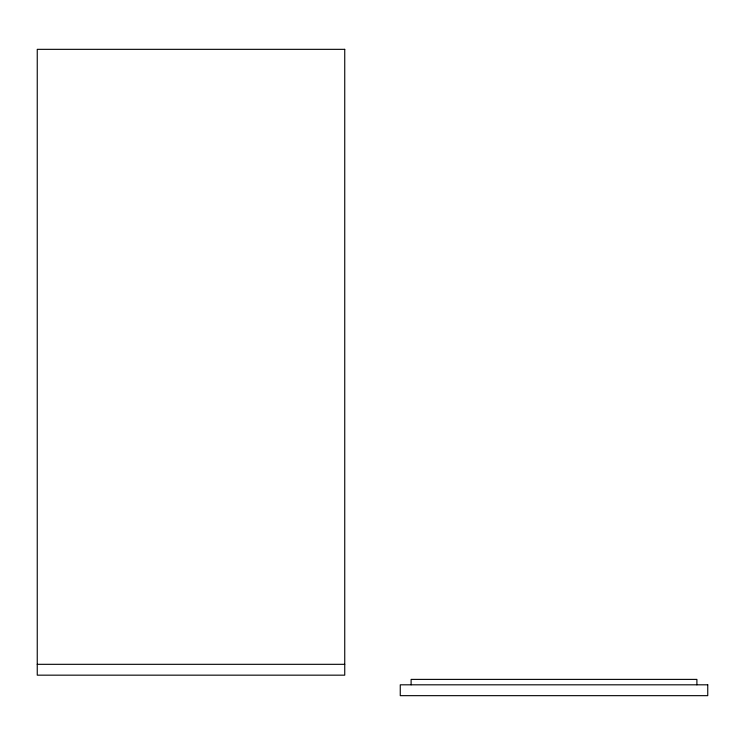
<?xml version="1.0" encoding="UTF-8"?>
<svg xmlns="http://www.w3.org/2000/svg" width="745" height="745" viewBox="0 0 745 745"><rect width="100%" height="100%" fill="white"/><g stroke="black" fill="none" stroke-linecap="round" stroke-linejoin="round"><path stroke-width="1.12" d="M37.25 664.317L344.739 664.317M696.901 684.813L696.901 679.393L411.11 679.393L411.11 684.813M344.739 49.338L37.25 49.338L37.25 675.166L344.739 675.166L344.739 49.338M707.75 684.813L400.261 684.813L400.261 695.662L707.75 695.662L707.75 684.813"/></g></svg>
